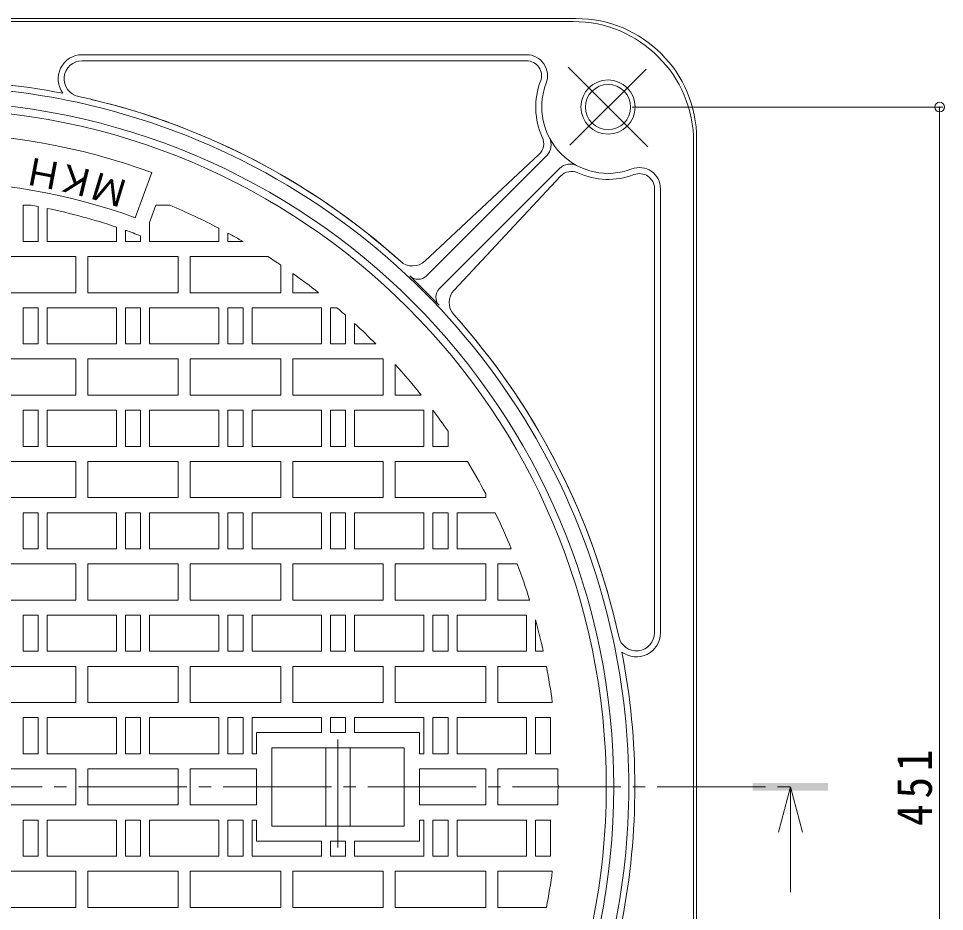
# Model space of a CAD drawing. Units: millimetres, scale not verified. Extents: x -600 to 760, y -542 to 529.
# Drawn here: x -271.5 to 35.7, y 210.8 to 507.2 of the extents above; entities that cross this region are included whole.
import ezdxf
from ezdxf.enums import TextEntityAlignment as Align

# ---------------------------------------------------------------- set-up
doc = ezdxf.new("R2010")
doc.units = ezdxf.units.MM
doc.header["$LTSCALE"] = 4
doc.header["$PDMODE"] = 32
doc.header["$PDSIZE"] = 3.2
doc.linetypes.add('CHAIN2', pattern=[12, 9, -1, 1, -1])
for name, color, linetype, lineweight in [('0-0_通り芯', 4, 'Continuous', 9), ('0-1_躯体', 2, 'Continuous', 9), ('0-2_仕上', 3, 'Continuous', 9), ('0-4_その他', 7, 'Continuous', 9), ('0-5_寸法', 4, 'Continuous', 9)]:
    doc.layers.add(name, color=color, linetype=linetype, lineweight=lineweight)
doc.styles.add('ＭＳ ゴシック', font='')
doc.styles.get('ＭＳ ゴシック').set_extended_font_data('MS Gothic')

msp = doc.modelspace()

# ---------------------------------------------------------------- linework, layer by layer
at = {"layer": '0-0_通り芯', "color": 3, "linetype": 'CHAIN2'}
msp.add_line((-587.671, 252.187), (-15.426, 252.187), dxfattribs=at)
at = {"layer": '0-1_躯体'}
for p, q in [((-86.549, 507.187), (-301.549, 507.187)), ((-87.549, 506.187), (-301.549, 506.187)), ((-103.016, 495.187), (-250.408, 495.187)), ((-103.016, 493.187), (-250.408, 493.187)), ((-46.549, 37.188), (-46.549, 467.187)), ((-47.549, 466.187), (-47.549, 38.188)), ((-136.691, 426.681), (-98.882, 462.042)), ((-136.159, 421.82), (-96.298, 461.68)), ((-131.916, 417.577), (-92.055, 457.438)), ((-91.694, 454.854), (-127.055, 417.045)), ((-60.549, 303.328), (-60.549, 450.72)), ((-58.549, 303.328), (-58.549, 450.72))]:
    msp.add_line(p, q, dxfattribs=at)
at = {"layer": '0-1_躯体', "linetype": 'CHAIN2'}
for p, q in [((-75.942, 477.794), (-89.176, 491.028)), ((-88.578, 465.158), (-63.353, 490.383)), ((-75.942, 477.794), (-62.708, 464.56))]:
    msp.add_line(p, q, dxfattribs=at)
at = {"layer": '0-1_躯体'}
for radius in [9, 7.5]:
    msp.add_circle((-75.942, 477.793), radius, dxfattribs=at)
for centre, radius, start, end in [((-86.549, 467.187), 40, 0, 90), ((-87.549, 466.187), 40, 0, 90), ((-250.408, 487.187), 8, 90, 216.94708), ((-103.016, 488.187), 7, 338.99867, 90), ((-250.408, 487.187), 6, 90, 257.72255), ((-103.016, 488.187), 5, 338.99867, 90), ((-301.549, 252.187), 234.5, 78.99937, 90), ((-75.942, 477.794), 24, 158.99889, 204.66051), ((-75.942, 477.794), 22, 158.99876, 291.00165), ((-301.549, 252.187), 232.5, 77.72269, 90), ((-301.549, 252.187), 227.5, 180, 90), ((-301.549, 252.187), 232.5, 12.27725, 77.72269), ((-301.549, 252.187), 234.5, 48.05333, 77.72269), ((-301.549, 252.187), 234.5, 48.05336, 76.64882), ((-102.297, 465.694), 5, 313.08339, 24.66008), ((-99.834, 465.216), 5, 315, 27.76408), ((-88.52, 453.902), 5, 62.23592, 135), ((-88.042, 451.439), 5, 65.33992, 136.91661), ((-75.942, 477.794), 24, 245.34003, 291.00171), ((-65.549, 450.72), 7, 0, 111.00159), ((-65.549, 450.72), 5, 0, 111.00159), ((-140.789, 431.063), 6, 228.0533, 313.08327), ((-138.987, 424.648), 4, 226.69241, 315), ((-301.549, 252.187), 233, 43.30748, 46.69252), ((-129.088, 414.749), 4, 135, 223.30759), ((-122.672, 412.947), 6, 136.91669, 221.94606), ((-301.549, 252.187), 234.5, 13.35117, 41.94662), ((-301.549, 252.187), 234.5, 12.27725, 41.94659), ((-301.549, 252.187), 232.5, 347.72275, 12.27725), ((-66.549, 303.328), 6, 192.27788, 0), ((-66.549, 303.328), 8, 233.05231, 0), ((-301.549, 252.187), 234.5, 348.99942, 11.00058)]:
    msp.add_arc(centre, radius, start, end, dxfattribs=at)
at = {"layer": '0-2_仕上'}
for p, q in [((-232.803, 441.065), (-227.33, 456.1)), ((-267.388, 445.187), (-270.049, 445.187)), ((-265.049, 433.187), (-265.049, 444.759)), ((-262.049, 433.187), (-262.049, 444.166)), ((-228.049, 433.187), (-228.049, 439.508)), ((-239.048, 433.187), (-239.048, 437.955)), ((-236.049, 433.187), (-236.049, 436.918)), ((-205.048, 433.187), (-205.048, 437.575)), ((-231.048, 433.187), (-231.048, 435.069)), ((-262.049, 433.187), (-239.048, 433.187)), ((-231.048, 433.187), (-236.049, 433.187)), ((-228.049, 433.187), (-205.048, 433.187)), ((-252.549, 428.187), (-282.548, 428.187)), ((-252.549, 428.187), (-252.549, 416.187)), ((-248.549, 428.187), (-248.549, 416.187)), ((-218.549, 428.187), (-248.549, 428.187)), ((-218.549, 428.187), (-218.549, 416.187)), ((-214.549, 428.187), (-214.549, 416.187)), ((-188.833, 428.187), (-214.549, 428.187)), ((-184.549, 425.369), (-184.549, 416.187)), ((-180.549, 422.598), (-180.549, 416.187)), ((-252.549, 416.187), (-282.548, 416.187)), ((-218.549, 416.187), (-248.549, 416.187)), ((-184.549, 416.187), (-214.549, 416.187)), ((-171.992, 416.187), (-180.549, 416.187)), ((-270.049, 399.187), (-270.049, 411.187)), ((-265.049, 411.187), (-270.049, 411.187)), ((-265.049, 399.187), (-265.049, 411.187)), ((-239.048, 399.187), (-239.048, 411.187)), ((-236.049, 399.187), (-236.049, 411.187)), ((-231.048, 411.187), (-236.049, 411.187)), ((-231.048, 399.187), (-231.048, 411.187)), ((-205.048, 399.187), (-205.048, 411.187)), ((-202.049, 399.187), (-202.049, 411.187)), ((-197.049, 411.187), (-202.049, 411.187)), ((-197.049, 399.187), (-197.049, 411.187)), ((-171.049, 399.187), (-171.049, 411.187)), ((-165.902, 411.187), (-168.048, 411.187)), ((-163.049, 399.187), (-163.049, 408.708)), ((-160.048, 399.187), (-160.048, 406.001)), ((-265.049, 399.187), (-270.049, 399.187)), ((-262.049, 399.187), (-239.048, 399.187)), ((-231.048, 399.187), (-236.049, 399.187)), ((-228.049, 399.187), (-205.048, 399.187)), ((-197.049, 399.187), (-202.049, 399.187)), ((-194.048, 399.187), (-171.049, 399.187)), ((-160.048, 399.187), (-152.982, 399.187)), ((-252.549, 394.187), (-282.548, 394.187)), ((-252.549, 394.187), (-252.549, 382.187)), ((-248.549, 394.187), (-248.549, 382.187)), ((-218.549, 394.187), (-248.549, 394.187)), ((-218.549, 394.187), (-218.549, 382.187)), ((-214.549, 394.187), (-214.549, 382.187)), ((-184.549, 394.187), (-214.549, 394.187)), ((-184.549, 394.187), (-184.549, 382.187)), ((-180.549, 394.187), (-180.549, 382.187)), ((-150.548, 394.187), (-180.549, 394.187)), ((-150.548, 394.187), (-150.548, 382.187)), ((-146.548, 392.387), (-146.548, 382.187)), ((-252.549, 382.187), (-282.548, 382.187)), ((-218.549, 382.187), (-248.549, 382.187)), ((-184.549, 382.187), (-214.549, 382.187)), ((-150.548, 382.187), (-180.549, 382.187)), ((-137.9, 382.187), (-146.548, 382.187)), ((-270.049, 365.187), (-270.049, 377.187)), ((-265.049, 377.187), (-270.049, 377.187)), ((-265.049, 365.187), (-265.049, 377.187)), ((-239.048, 365.187), (-239.048, 377.187)), ((-236.049, 365.187), (-236.049, 377.187)), ((-231.048, 377.187), (-236.049, 377.187)), ((-231.048, 365.187), (-231.048, 377.187)), ((-205.048, 365.187), (-205.048, 377.187)), ((-202.049, 365.187), (-202.049, 377.187)), ((-197.049, 377.187), (-202.049, 377.187)), ((-197.049, 365.187), (-197.049, 377.187)), ((-171.049, 365.187), (-171.049, 377.187)), ((-168.048, 365.187), (-168.048, 377.187)), ((-163.049, 377.187), (-168.048, 377.187)), ((-163.049, 365.187), (-163.049, 377.187)), ((-137.048, 365.187), (-137.048, 377.187)), ((-134.048, 365.187), (-134.048, 377.185)), ((-129.048, 365.187), (-129.048, 370.19)), ((-265.049, 365.187), (-270.049, 365.187)), ((-262.049, 365.187), (-239.048, 365.187)), ((-231.048, 365.187), (-236.049, 365.187)), ((-228.049, 365.187), (-205.048, 365.187)), ((-197.049, 365.187), (-202.049, 365.187)), ((-194.048, 365.187), (-171.049, 365.187)), ((-163.049, 365.187), (-168.048, 365.187)), ((-160.048, 365.187), (-137.048, 365.187)), ((-129.048, 365.187), (-134.048, 365.187)), ((-252.549, 360.187), (-282.548, 360.187)), ((-252.549, 360.187), (-252.549, 348.187)), ((-248.549, 360.187), (-248.549, 348.187)), ((-218.549, 360.187), (-248.549, 360.187)), ((-218.549, 360.187), (-218.549, 348.187)), ((-214.549, 360.187), (-214.549, 348.187)), ((-184.549, 360.187), (-214.549, 360.187)), ((-184.549, 360.187), (-184.549, 348.187)), ((-180.549, 360.187), (-180.549, 348.187)), ((-150.548, 360.187), (-180.549, 360.187)), ((-150.548, 360.187), (-150.548, 348.187)), ((-146.548, 360.187), (-146.548, 348.187)), ((-122.616, 360.187), (-146.548, 360.187)), ((-252.549, 348.187), (-282.548, 348.187)), ((-218.549, 348.187), (-248.549, 348.187)), ((-214.549, 348.187), (-184.549, 348.187)), ((-150.548, 348.187), (-180.549, 348.187)), ((-116.548, 348.187), (-146.548, 348.187)), ((-116.548, 349.429), (-116.548, 348.187)), ((-270.049, 331.187), (-270.049, 343.187)), ((-265.049, 343.187), (-270.049, 343.187)), ((-265.049, 331.187), (-265.049, 343.187)), ((-239.048, 331.187), (-239.048, 343.187)), ((-236.049, 331.187), (-236.049, 343.187)), ((-231.048, 343.187), (-236.049, 343.187)), ((-231.048, 331.187), (-231.048, 343.187)), ((-228.049, 343.187), (-205.048, 343.187)), ((-228.049, 331.187), (-228.049, 343.187)), ((-205.048, 331.187), (-205.048, 343.187)), ((-202.049, 331.187), (-202.049, 343.187)), ((-197.049, 343.187), (-202.049, 343.187)), ((-197.049, 331.187), (-197.049, 343.187)), ((-171.049, 331.187), (-171.049, 343.187)), ((-168.048, 331.187), (-168.048, 343.187)), ((-163.049, 343.187), (-168.048, 343.187)), ((-163.049, 331.187), (-163.049, 343.187)), ((-137.048, 331.187), (-137.048, 343.187)), ((-134.048, 331.187), (-134.048, 343.187)), ((-129.048, 343.187), (-134.048, 343.187)), ((-129.048, 331.187), (-129.048, 343.187)), ((-126.048, 331.187), (-126.048, 343.187)), ((-126.048, 343.187), (-113.4, 343.187)), ((-265.049, 331.187), (-270.049, 331.187)), ((-262.049, 331.187), (-239.048, 331.187)), ((-231.048, 331.187), (-236.049, 331.187)), ((-228.049, 331.187), (-205.048, 331.187)), ((-197.049, 331.187), (-202.049, 331.187)), ((-194.048, 331.187), (-171.049, 331.187)), ((-163.049, 331.187), (-168.048, 331.187)), ((-160.048, 331.187), (-137.048, 331.187)), ((-129.048, 331.187), (-134.048, 331.187)), ((-126.048, 331.187), (-108.055, 331.187)), ((-252.549, 326.187), (-282.548, 326.187)), ((-252.549, 314.187), (-252.549, 326.187)), ((-248.549, 314.187), (-248.549, 326.187)), ((-218.549, 326.187), (-248.549, 326.187)), ((-218.549, 314.187), (-218.549, 326.187)), ((-214.549, 326.187), (-184.549, 326.187)), ((-214.549, 326.187), (-214.549, 314.187)), ((-184.549, 326.187), (-184.549, 314.187)), ((-180.549, 326.187), (-180.549, 314.187)), ((-150.548, 326.187), (-180.549, 326.187)), ((-150.548, 326.187), (-150.548, 314.187)), ((-146.548, 326.187), (-146.548, 314.187)), ((-116.548, 326.187), (-146.548, 326.187)), ((-116.548, 326.187), (-116.548, 314.187)), ((-112.548, 326.187), (-112.548, 314.187)), ((-106.088, 326.187), (-112.548, 326.187)), ((-252.549, 314.187), (-282.548, 314.187)), ((-218.549, 314.187), (-248.549, 314.187)), ((-214.549, 314.187), (-184.549, 314.187)), ((-150.548, 314.187), (-180.549, 314.187)), ((-116.548, 314.187), (-146.548, 314.187)), ((-101.957, 314.187), (-112.548, 314.187)), ((-270.049, 297.187), (-270.049, 309.187)), ((-265.049, 309.187), (-270.049, 309.187)), ((-265.049, 297.187), (-265.049, 309.187)), ((-239.048, 297.187), (-239.048, 309.187)), ((-236.049, 297.187), (-236.049, 309.187)), ((-231.048, 309.187), (-236.049, 309.187)), ((-231.048, 297.187), (-231.048, 309.187)), ((-205.048, 297.187), (-205.048, 309.187)), ((-202.049, 297.187), (-202.049, 309.187)), ((-197.049, 309.187), (-202.049, 309.187)), ((-197.049, 297.187), (-197.049, 309.187)), ((-171.049, 297.187), (-171.049, 309.187)), ((-168.048, 297.187), (-168.048, 309.187)), ((-163.049, 309.187), (-168.048, 309.187)), ((-163.049, 297.187), (-163.049, 309.187)), ((-137.048, 297.187), (-137.048, 309.187)), ((-134.048, 297.187), (-134.048, 309.187)), ((-129.048, 309.187), (-134.048, 309.187)), ((-129.048, 297.187), (-129.048, 309.187)), ((-103.048, 297.187), (-103.048, 309.187)), ((-100.048, 297.187), (-100.048, 307.672)), ((-265.049, 297.187), (-270.049, 297.187)), ((-262.049, 297.187), (-239.048, 297.187)), ((-231.048, 297.187), (-236.049, 297.187)), ((-228.049, 297.187), (-205.048, 297.187)), ((-197.049, 297.187), (-202.049, 297.187)), ((-194.048, 297.187), (-171.049, 297.187)), ((-163.049, 297.187), (-168.048, 297.187)), ((-160.048, 297.187), (-137.048, 297.187)), ((-129.048, 297.187), (-134.048, 297.187)), ((-126.048, 297.187), (-103.048, 297.187)), ((-97.451, 297.187), (-100.048, 297.187)), ((-252.549, 292.187), (-282.548, 292.187)), ((-252.549, 292.187), (-252.549, 280.187)), ((-248.549, 292.187), (-248.549, 280.187)), ((-218.549, 292.187), (-248.549, 292.187)), ((-218.549, 292.187), (-218.549, 280.187)), ((-214.549, 292.187), (-214.549, 280.187)), ((-184.549, 292.187), (-214.549, 292.187)), ((-184.549, 292.187), (-184.549, 280.187)), ((-180.549, 292.187), (-180.549, 280.187)), ((-150.548, 292.187), (-180.549, 292.187)), ((-150.548, 292.187), (-150.548, 280.187)), ((-146.548, 292.187), (-146.548, 280.187)), ((-116.548, 292.187), (-146.548, 292.187)), ((-116.548, 292.187), (-116.548, 280.187)), ((-112.548, 292.187), (-112.548, 280.187)), ((-96.412, 292.187), (-112.548, 292.187)), ((-252.549, 280.187), (-282.548, 280.187)), ((-218.549, 280.187), (-248.549, 280.187)), ((-184.549, 280.187), (-214.549, 280.187)), ((-150.548, 280.187), (-180.549, 280.187)), ((-116.548, 280.187), (-146.548, 280.187)), ((-94.433, 280.187), (-112.548, 280.187)), ((-265.049, 275.187), (-270.049, 275.187)), ((-270.049, 275.187), (-270.049, 263.187)), ((-265.049, 275.187), (-265.049, 263.187)), ((-262.049, 275.187), (-262.049, 263.187)), ((-262.049, 275.187), (-239.048, 275.187)), ((-239.048, 263.187), (-239.048, 275.187)), ((-236.049, 263.187), (-236.049, 275.187)), ((-231.048, 275.187), (-236.049, 275.187)), ((-231.048, 263.187), (-231.048, 275.187)), ((-205.048, 263.187), (-205.048, 275.187)), ((-202.049, 263.187), (-202.049, 275.187)), ((-197.049, 275.187), (-202.049, 275.187)), ((-197.049, 263.187), (-197.049, 275.187)), ((-171.049, 270.187), (-171.049, 275.187)), ((-163.049, 275.187), (-168.048, 275.187)), ((-168.048, 270.187), (-168.048, 275.187)), ((-163.049, 270.187), (-163.049, 275.187)), ((-160.048, 275.187), (-137.048, 275.187)), ((-160.048, 270.187), (-160.048, 275.187)), ((-137.048, 263.187), (-137.048, 275.187)), ((-134.048, 263.187), (-134.048, 275.187)), ((-129.048, 275.187), (-134.048, 275.187)), ((-129.048, 263.187), (-129.048, 275.187)), ((-103.048, 263.187), (-103.048, 275.187)), ((-100.048, 263.187), (-100.048, 275.187)), ((-95.048, 275.187), (-100.048, 275.187)), ((-95.048, 263.187), (-95.048, 275.187)), ((-192.548, 270.187), (-192.548, 263.187)), ((-171.049, 270.187), (-192.548, 270.187)), ((-163.049, 270.187), (-168.048, 270.187)), ((-138.548, 270.187), (-160.048, 270.187)), ((-138.548, 270.187), (-138.548, 263.187)), ((-143.548, 265.187), (-187.548, 265.187)), ((-187.548, 239.187), (-187.548, 265.187)), ((-169.549, 265.187), (-169.549, 239.187)), ((-161.548, 239.187), (-161.548, 265.187)), ((-143.548, 265.187), (-143.548, 239.187)), ((-265.049, 263.187), (-270.049, 263.187)), ((-262.049, 263.187), (-239.048, 263.187)), ((-231.048, 263.187), (-236.049, 263.187)), ((-228.049, 263.187), (-205.048, 263.187)), ((-197.049, 263.187), (-202.049, 263.187)), ((-194.048, 263.187), (-192.548, 263.187)), ((-138.548, 263.187), (-137.048, 263.187)), ((-129.048, 263.187), (-134.048, 263.187)), ((-126.048, 263.187), (-103.048, 263.187)), ((-95.048, 263.187), (-100.048, 263.187)), ((-252.549, 258.187), (-282.548, 258.187)), ((-252.549, 258.187), (-252.549, 246.187)), ((-218.549, 258.187), (-248.549, 258.187)), ((-248.549, 258.187), (-248.549, 246.188)), ((-218.549, 246.188), (-218.549, 258.187)), ((-192.548, 258.187), (-214.549, 258.187)), ((-214.549, 258.187), (-214.549, 246.188)), ((-192.548, 258.187), (-192.548, 246.188)), ((-116.548, 258.187), (-138.548, 258.187)), ((-138.548, 246.188), (-138.548, 258.187)), ((-116.548, 246.188), (-116.548, 258.187)), ((-92.635, 258.187), (-112.548, 258.187)), ((-112.548, 258.187), (-112.548, 246.188)), ((-252.549, 246.187), (-282.548, 246.187)), ((-218.549, 246.188), (-248.549, 246.188)), ((-192.548, 246.188), (-214.549, 246.188)), ((-116.548, 246.188), (-138.548, 246.188)), ((-92.635, 246.188), (-112.548, 246.188)), ((-265.049, 241.188), (-270.049, 241.188)), ((-270.049, 241.188), (-270.049, 229.187)), ((-265.049, 241.188), (-265.049, 229.187)), ((-262.049, 241.188), (-262.049, 229.188)), ((-262.049, 241.188), (-239.048, 241.188)), ((-239.048, 241.188), (-239.048, 229.188)), ((-231.048, 241.188), (-236.049, 241.188)), ((-236.049, 241.188), (-236.049, 229.188)), ((-231.048, 241.188), (-231.048, 229.188)), ((-228.049, 241.188), (-205.048, 241.188)), ((-205.048, 241.188), (-205.048, 229.188)), ((-197.049, 241.188), (-202.049, 241.188)), ((-202.049, 241.188), (-202.049, 229.188)), ((-197.049, 241.188), (-197.049, 229.188)), ((-194.048, 241.188), (-192.548, 241.188)), ((-192.548, 234.188), (-192.548, 241.188)), ((-138.548, 241.188), (-137.048, 241.188)), ((-138.548, 234.188), (-138.548, 241.188)), ((-137.048, 241.188), (-137.048, 229.188)), ((-129.048, 241.188), (-134.048, 241.188)), ((-134.048, 241.188), (-134.048, 229.188)), ((-129.048, 241.188), (-129.048, 229.188)), ((-126.048, 241.188), (-103.048, 241.188)), ((-103.048, 241.188), (-103.048, 229.188)), ((-95.048, 241.188), (-100.048, 241.188)), ((-100.048, 241.188), (-100.048, 229.188)), ((-95.048, 241.188), (-95.048, 229.188)), ((-143.548, 239.187), (-187.548, 239.187)), ((-171.049, 234.188), (-192.548, 234.188)), ((-171.049, 234.188), (-171.049, 229.188)), ((-168.048, 234.188), (-168.048, 229.188)), ((-163.049, 234.188), (-168.048, 234.188)), ((-163.049, 234.188), (-163.049, 229.188)), ((-160.048, 234.188), (-160.048, 229.188)), ((-138.548, 234.188), (-160.048, 234.188)), ((-265.049, 229.187), (-270.049, 229.187)), ((-262.049, 229.188), (-239.048, 229.188)), ((-231.048, 229.188), (-236.049, 229.188)), ((-197.049, 229.188), (-202.049, 229.188)), ((-163.049, 229.188), (-168.048, 229.188)), ((-160.048, 229.188), (-137.048, 229.188)), ((-129.048, 229.188), (-134.048, 229.188)), ((-95.048, 229.188), (-100.048, 229.188)), ((-252.549, 224.188), (-282.548, 224.188)), ((-252.549, 212.187), (-252.549, 224.188)), ((-248.549, 212.187), (-248.549, 224.188)), ((-218.549, 224.188), (-248.549, 224.188)), ((-218.549, 212.187), (-218.549, 224.188)), ((-214.549, 212.187), (-214.549, 224.188)), ((-184.549, 224.188), (-214.549, 224.188)), ((-184.549, 212.187), (-184.549, 224.188)), ((-180.549, 212.187), (-180.549, 224.188)), ((-150.548, 224.188), (-180.549, 224.188)), ((-150.548, 212.187), (-150.548, 224.188)), ((-146.548, 212.187), (-146.548, 224.188)), ((-116.548, 224.188), (-146.548, 224.188)), ((-116.548, 212.187), (-116.548, 224.188)), ((-112.548, 212.187), (-112.548, 224.188)), ((-94.433, 224.188), (-112.548, 224.188)), ((-252.549, 212.187), (-282.548, 212.187)), ((-218.549, 212.187), (-248.549, 212.187)), ((-184.549, 212.187), (-214.549, 212.187)), ((-150.548, 212.187), (-180.549, 212.187)), ((-116.548, 212.187), (-146.548, 212.187)), ((-96.412, 212.187), (-112.548, 212.187))]:
    msp.add_line(p, q, dxfattribs=at)
at = {"layer": '0-2_仕上', "linetype": 'CHAIN2'}
msp.add_line((-165.548, 267.922), (-165.548, 232.104), dxfattribs=at)
at = {"layer": '0-2_仕上'}
for points in [[(-265.049, 433.187), (-270.049, 433.187), (-270.049, 445.187)], [(-228.049, 439.508), (-225.981, 445.187), (-221.349, 445.187)], [(-197.05, 433.187), (-202.049, 433.187), (-202.049, 435.982)], [(-262.049, 399.187), (-262.049, 411.187), (-239.048, 411.187)], [(-228.049, 399.187), (-228.049, 411.187), (-205.048, 411.187)], [(-194.048, 399.187), (-194.048, 411.187), (-171.049, 411.187)], [(-163.049, 399.187), (-168.048, 399.187), (-168.048, 411.187)], [(-262.049, 365.187), (-262.049, 377.187), (-239.048, 377.187)], [(-228.049, 365.187), (-228.049, 377.187), (-205.048, 377.187)], [(-194.048, 365.187), (-194.048, 377.187), (-171.049, 377.187)], [(-160.048, 365.187), (-160.048, 377.187), (-137.048, 377.187)], [(-262.049, 331.187), (-262.049, 343.187), (-239.048, 343.187)], [(-194.048, 331.187), (-194.048, 343.187), (-171.049, 343.187)], [(-160.048, 331.187), (-160.048, 343.187), (-137.048, 343.187)], [(-262.049, 297.187), (-262.049, 309.187), (-239.048, 309.187)], [(-228.049, 297.187), (-228.049, 309.187), (-205.048, 309.187)], [(-194.048, 297.187), (-194.048, 309.187), (-171.049, 309.187)], [(-160.048, 297.187), (-160.048, 309.187), (-137.048, 309.187)], [(-126.048, 297.187), (-126.048, 309.187), (-103.048, 309.187)], [(-228.049, 263.187), (-228.049, 275.187), (-205.048, 275.187)], [(-194.048, 263.187), (-194.048, 275.187), (-171.049, 275.187)], [(-126.048, 263.187), (-126.048, 275.187), (-103.048, 275.187)], [(-228.049, 241.188), (-228.049, 229.188), (-205.048, 229.188)], [(-194.048, 241.188), (-194.048, 229.188), (-171.049, 229.188)], [(-126.048, 241.188), (-126.048, 229.188), (-103.048, 229.188)]]:
    msp.add_lwpolyline(points, dxfattribs=at)
msp.add_circle((-301.549, 252.187), 225, dxfattribs=at)
for radius, start, end in [(217, 70, 110), (201, 69.99998, 110.00002), (196, 79.26746, 79.96275), (196, 71.40491, 78.3735), (209, 62.50163, 67.43513), (196, 68.91856, 70.47705), (209, 60.00046, 61.57047), (209, 55.95737, 57.36316), (209, 51.69196, 54.6234), (209, 48.49538, 49.53177), (209, 44.69637, 47.38765), (209, 38.46304, 42.12971), (209, 34.37495, 36.73245), (209, 27.72769, 31.11426), (209, 22.20926, 25.81117), (209, 17.25655, 20.73628), (209, 12.43378, 15.39543), (209, 7.69914, 11.03377), (209, 358.35501, 1.64508), (209, 348.96623, 352.30086)]:
    msp.add_arc((-301.549, 252.187), radius, start, end, dxfattribs=at)
at = {"layer": '0-4_その他'}
for p, q in [((35.281, 477.794), (-67.942, 477.794)), ((34.081, 26.581), (34.081, 477.794))]:
    msp.add_line(p, q, dxfattribs=at)
msp.add_point((34.081, 477.794), dxfattribs=at)
at = {"layer": '0-5_寸法'}
for q in [(-19.426, 237.187), (-11.426, 237.187), (-15.426, 217.187)]:
    msp.add_line((-15.426, 252.187), q, dxfattribs=at)
msp.add_solid([(-27.926, 250.937), (-2.926, 250.937), (-27.926, 253.437), (-2.926, 253.437)], dxfattribs=at)

# ---------------------------------------------------------------- texts
at = {"layer": '0-4_その他', "color": 2, "insert": (31.681, 239.187), "char_height": 11.73, "attachment_point": 7, "rotation": 90, "style": 'ＭＳ ゴシック'}
msp.add_mtext('\\T1.27;\\W0.9;451', dxfattribs=at)
at = {"layer": '0-5_寸法', "style": 'ＭＳ ゴシック'}
for s, rotation, p in [('Ｈ', 169.232, (-255.774, 461.742)), ('Ｋ', 166.154, (-244.556, 458.997)), ('Ｍ', 163.078, (-233.502, 455.565))]:
    msp.add_text(s, height=9.164, rotation=rotation, dxfattribs=at).set_placement(p, align=Align.BOTTOM_LEFT)

doc.saveas('drawing.dxf')
